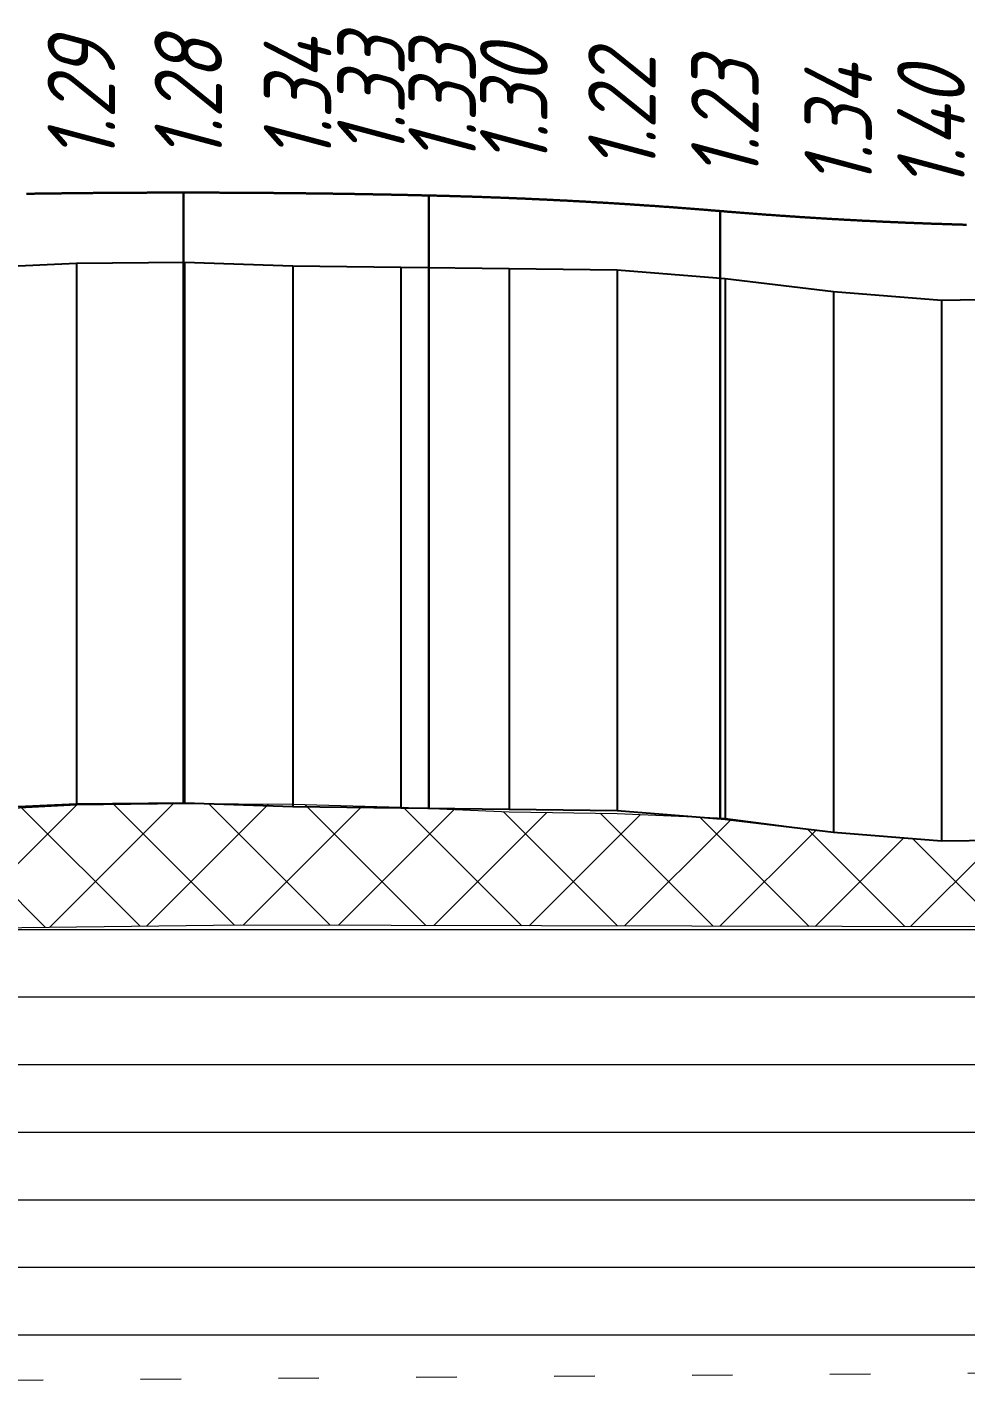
# Model space of a CAD drawing. Extents: x 2172 to 5772, y -842 to -248.
# Drawn here: x 2537.4 to 2572.1, y -467.1 to -416.6 of the extents above; entities that cross this region are included whole.
import ezdxf

# ---------------------------------------------------------------- set-up
doc = ezdxf.new("R2010")
doc.units = 0
doc.header["$MEASUREMENT"] = 0
doc.linetypes.add('STROT', pattern=[1.7, 0.5, -1.2])
doc.layers.add('геология', color=7, linetype='CONTINUOUS', lineweight=20)
doc.layers.add('КРАСНЫЙ_ПРОФИЛЬ', color=1, linetype='CONTINUOUS', lineweight=30)
doc.layers.add('РАБОЧИЕ_ОТМЕТКИ', color=1, linetype='CONTINUOUS')
doc.layers.add('ЧЕРНЫЙ_ПРОФИЛЬ', color=7, linetype='CONTINUOUS')
doc.styles.add('ГОСТ', font='gost.TTF', dxfattribs={"oblique": 15, "height": 1})

msp = doc.modelspace()

# ---------------------------------------------------------------- hatches: boundary and pattern name
at = {"layer": 'геология', "linetype": 'Continuous'}
h = msp.add_hatch(dxfattribs=at)
h.set_pattern_fill('ANSI37', color=1, scale=20, style=0)
h.set_pattern_definition([(45, (2172.2283, -872.4663), (-1.767767, 1.767767), []), (135, (2172.2283, -872.4663), (-1.767767, -1.767767), [])])
h.paths.add_polyline_path([(2516.774, -451.631), (2525.513, -451.631), (2525.513, -447.127), (2516.774, -447.127)])
h.paths.add_polyline_path([(2516.098, -446.725), (2516.098, -450.792), (2534.156, -449.942), (2545.307, -449.807), (2573.112, -449.87), (2573.106, -446.662), (2571.234, -446.69), (2567.196, -446.371), (2563.228, -445.856), (2559.228, -445.676), (2555.228, -445.616), (2551.228, -445.446), (2547.228, -445.336), (2543.228, -445.306), (2539.228, -445.356), (2535.228, -445.566), (2531.228, -445.766), (2527.228, -446.046), (2523.228, -446.266), (2519.228, -446.506), (2515.098, -446.792), (2515.228, -446.786)])
h = msp.add_hatch(dxfattribs=at)
h.set_pattern_fill('ANSI31', scale=20, angle=135, style=0)
h.set_pattern_definition([(180, (2172.2283, -872.4663), (-4e-16, -2.5), [])])
h.paths.add_polyline_path([(3105.679, -497.894), (3100.295, -497.506), (3100.295, -519.506)])
h.paths.add_polyline_path([(3098.295, -497.506), (3069.026, -496.457), (3098.295, -519.506)])
h.paths.add_polyline_path([(3095.377, -507.84, -1), (3087.596, -507.84, -1)], flags=16)
h.paths.add_polyline_path([(3098.295, -478.506), (3094.269, -477.334), (3075.95, -477.859), (3057.943, -477.729), (3057.943, -487.729), (3069.026, -496.457), (3098.295, -497.506)])
h.paths.add_polyline_path([(3082.547, -484.72, -1), (3090.328, -484.72, -1)], flags=16)
h.paths.add_polyline_path([(3107.228, -478.296), (3100.295, -478.506), (3100.295, -497.506), (3105.679, -497.894), (3107.228, -491.676)])
h.paths.add_polyline_path([(3055.943, -477.729), (2997.845, -470.675), (2997.845, -480.675), (3055.943, -487.729)])
h.paths.add_polyline_path([(3020.092, -478.789, -1), (3027.873, -478.789, -1)], flags=16)
h.paths.add_polyline_path([(2995.845, -470.675), (2937.148, -467.612), (2937.148, -478.612), (2995.845, -480.675)])
h.paths.add_polyline_path([(2965.266, -474.518, -1), (2973.047, -474.518, -1)], flags=16)
h.paths.add_polyline_path([(2935.148, -467.612), (2902.578, -467.013), (2877.223, -464.243), (2877.223, -473.243), (2935.148, -478.612)])
h.paths.add_polyline_path([(2875.223, -464.243), (2858.104, -464.299, -0.510101), (2851.805, -464.319), (2819.363, -464.426), (2817.121, -464.728), (2817.121, -472.728), (2875.223, -473.243)])
h.paths.add_polyline_path([(2866.261, -468.476, -1), (2858.481, -468.476, -1)], flags=16)
h.paths.add_polyline_path([(2815.121, -464.728), (2788.34, -465.726), (2757.069, -466.983), (2757.069, -475.983), (2815.121, -472.728)])
h.paths.add_polyline_path([(2812.243, -467.9), (2812.243, -465.9), (2814.243, -465.9), (2814.243, -467.9)], flags=16)
h.paths.add_polyline_path([(2755.069, -466.983), (2747.594, -468.75), (2747.594, -484.75), (2752.775, -485.118), (2755.069, -475.983)])
h.paths.add_polyline_path([(2745.594, -468.75), (2724.056, -461.574), (2697.034, -456.873), (2697.034, -469.873), (2715.941, -483.842), (2745.594, -484.75)])
h.paths.add_polyline_path([(2738.95, -474.795, -1), (2731.169, -474.795, -1)], flags=16)
h.paths.add_polyline_path([(2695.034, -456.873), (2675.653, -450.319), (2667.145, -449.292), (2664.204, -449.575, -0.625343), (2657.241, -450.247), (2657.05, -450.265), (2635.84, -449.678), (2635.84, -466.678), (2695.034, -469.873)])
h.paths.add_polyline_path([(2656.512, -459.647, -1), (2664.293, -459.647, -1)], flags=16)
h.paths.add_polyline_path([(2633.84, -449.678), (2615.668, -450.306), (2610.447, -450.491), (2575.112, -449.87), (2575.112, -466.37), (2630.663, -466.661), (2630.663, -464.729), (2632.663, -464.729), (2632.663, -466.672), (2633.84, -466.678)])
h.paths.add_polyline_path([(2573.112, -449.87), (2545.307, -449.807), (2534.156, -449.942), (2525.127, -450.367), (2516.098, -450.792), (2516.098, -466.792), (2573.112, -466.37)])
h.paths.add_polyline_path([(2514.098, -450.796), (2502.318, -453.238), (2488.412, -456.142), (2473.995, -463.346), (2473.995, -477.346), (2501.918, -477.287), (2514.098, -466.792)])
h.paths.add_polyline_path([(2492.069, -466.477, -1), (2484.288, -466.477, -1)], flags=16)
h.paths.add_polyline_path([(3100.971, -498.537), (3109.711, -498.537), (3109.711, -494.03), (3100.971, -494.03)], flags=9)
h.paths.add_polyline_path([(3089.501, -509.889), (3093.522, -509.889), (3093.522, -505.386), (3089.501, -505.386)], flags=8)
h.paths.add_polyline_path([(3084.452, -486.769), (3088.688, -486.769), (3088.688, -482.266), (3084.452, -482.266)], flags=8)
h.paths.add_polyline_path([(3058.619, -488.463), (3067.359, -488.463), (3067.359, -483.956), (3058.619, -483.956)], flags=24)
h.paths.add_polyline_path([(3053.467, -492.45), (3062.42, -492.45), (3062.42, -487.946), (3053.467, -487.946)], flags=9)
h.paths.add_polyline_path([(3100.97, -479.396), (3109.71, -479.396), (3109.71, -474.889), (3100.97, -474.889)], flags=9)
h.paths.add_polyline_path([(3021.997, -480.838), (3026.232, -480.838), (3026.232, -476.334), (3021.997, -476.334)], flags=8)
h.paths.add_polyline_path([(2998.521, -481.408), (3007.261, -481.408), (3007.261, -476.902), (2998.521, -476.902)], flags=25)
h.paths.add_polyline_path([(2967.171, -476.567), (2971.406, -476.567), (2971.406, -472.064), (2967.171, -472.064)], flags=8)
h.paths.add_polyline_path([(2937.823, -479.346), (2946.563, -479.346), (2946.563, -474.839), (2937.823, -474.839)], flags=25)
h.paths.add_polyline_path([(2877.899, -473.976), (2886.639, -473.976), (2886.639, -469.47), (2877.899, -469.47)], flags=25)
h.paths.add_polyline_path([(2860.385, -470.525), (2864.621, -470.525), (2864.621, -466.022), (2860.385, -466.022)], flags=8)
h.paths.add_polyline_path([(2817.796, -473.462), (2826.537, -473.462), (2826.537, -468.955), (2817.796, -468.955)], flags=9)
h.paths.add_polyline_path([(2817.796, -465.647), (2825.893, -465.647), (2825.893, -461.141), (2817.796, -461.141)], flags=9)
h.paths.add_polyline_path([(2804.271, -468.407), (2813.441, -468.407), (2813.441, -463.9), (2804.271, -463.9)], flags=9)
h.paths.add_polyline_path([(2757.745, -476.716), (2766.485, -476.716), (2766.485, -472.21), (2757.745, -472.21)], flags=9)
h.paths.add_polyline_path([(2757.745, -467.735), (2765.197, -467.735), (2765.197, -463.231), (2757.745, -463.231)], flags=9)
h.paths.add_polyline_path([(2752.592, -480.706), (2760.26, -480.706), (2760.26, -476.199), (2752.592, -476.199)], flags=9)
h.paths.add_polyline_path([(2748.268, -485.562), (2757.01, -485.562), (2757.01, -481.052), (2748.268, -481.052)], flags=9)
h.paths.add_polyline_path([(2748.27, -469.606), (2756.151, -469.606), (2756.151, -465.102), (2748.27, -465.102)], flags=9)
h.paths.add_polyline_path([(2733.073, -476.844), (2737.309, -476.844), (2737.309, -472.34), (2733.073, -472.34)], flags=8)
h.paths.add_polyline_path([(2697.71, -470.607), (2706.45, -470.607), (2706.45, -466.1), (2697.71, -466.1)], flags=24)
h.paths.add_polyline_path([(2692.558, -474.594), (2700.225, -474.594), (2700.225, -470.09), (2692.558, -470.09)], flags=9)
h.paths.add_polyline_path([(2658.417, -461.696), (2662.652, -461.696), (2662.652, -457.193), (2658.417, -457.193)], flags=8)
h.paths.add_polyline_path([(2636.515, -467.411), (2645.255, -467.411), (2645.255, -462.905), (2636.515, -462.905)], flags=25)
h.paths.add_polyline_path([(2636.516, -450.542), (2645.04, -450.542), (2645.04, -446.039), (2636.516, -446.039)], flags=9)
h.paths.add_polyline_path([(2624.014, -467.235), (2631.251, -467.235), (2631.251, -462.731), (2624.014, -462.731)], flags=9)
h.paths.add_polyline_path([(2575.788, -467.103), (2584.528, -467.103), (2584.528, -462.597), (2575.788, -462.597)], flags=9)
h.paths.add_polyline_path([(2575.788, -450.708), (2584.098, -450.708), (2584.098, -446.205), (2575.788, -446.205)], flags=9)
h.paths.add_polyline_path([(2516.774, -467.526), (2525.514, -467.526), (2525.514, -463.02), (2516.774, -463.02)], flags=9)
h.paths.add_polyline_path([(2516.774, -451.631), (2525.513, -451.631), (2525.513, -447.127), (2516.774, -447.127)], flags=9)
h.paths.add_polyline_path([(2486.192, -468.526), (2490.428, -468.526), (2490.428, -464.023), (2486.192, -464.023)], flags=8)
h.paths.add_polyline_path([(2474.67, -478.32), (2483.41, -478.32), (2483.41, -473.813), (2474.67, -473.813)], flags=9)
h.paths.add_polyline_path([(2474.67, -464.035), (2482.767, -464.035), (2482.767, -459.529), (2474.67, -459.529)], flags=24)
h = msp.add_hatch(dxfattribs=at)
h.set_pattern_fill('ANSI31', scale=20, style=0)
h.set_pattern_definition([(45, (3009.719, -466.3003), (-1.767767, 1.767767), [])])
h.paths.add_polyline_path([(3024.678, -465.907), (3015.757, -464.472), (3007.24, -462.448), (2997.845, -461.675), (2997.845, -470.675), (3055.943, -477.729), (3055.943, -469.729), (3044.547, -467.487), (3036.549, -466.353), (3028.118, -466.353), (3024.678, -465.907, -0.370657), (3027.984, -469.753, -1), (3020.203, -469.753, -0.459155)], flags=16)
h.paths.add_polyline_path([(2270.88, -479.487), (2269.805, -479.487), (2269.805, -481.49), (2267.805, -481.49), (2267.805, -479.487), (2267.228, -479.487), (2267.228, -485.487), (2270.88, -485.487)])
h.paths.add_polyline_path([(2283.848, -477.583), (2272.88, -479.487), (2272.88, -485.487), (2281.348, -483.871), (2283.848, -483.098)])
h.paths.add_polyline_path([(2289.148, -476.663), (2283.848, -477.583), (2283.848, -483.098), (2289.148, -481.459)])
h.paths.add_polyline_path([(2324.49, -470.529), (2289.148, -476.663), (2289.148, -481.459)])
h.paths.add_polyline_path([(2452.641, -457.257), (2408.716, -463.748), (2452.641, -462.257)])
h.paths.add_polyline_path([(2471.995, -457.346), (2454.641, -457.257), (2454.641, -462.257), (2471.995, -463.346)])
h.paths.add_polyline_path([(2488.412, -456.142), (2473.995, -457.346), (2473.995, -463.346)])
h.paths.add_polyline_path([(2875.223, -457.243), (2858.123, -459.779, -0.155125), (2858.837, -462.025, -0.157311), (2858.104, -464.299), (2875.223, -464.243)])
h.paths.add_polyline_path([(2851.057, -462.025, -0.0993), (2851.357, -460.525), (2841.52, -461.434), (2819.363, -464.426), (2851.805, -464.319, -0.15899)])
h.paths.add_polyline_path([(2745.594, -484.75), (2715.941, -483.842), (2745.594, -505.75)])
h.paths.add_polyline_path([(2738.507, -490.069, -1), (2730.726, -490.069, -1)], flags=16)
h.paths.add_polyline_path([(2752.775, -485.118), (2747.594, -484.75), (2747.594, -505.75)])
h.paths.add_polyline_path([(2935.148, -460.112), (2926.468, -461.488), (2918.134, -462.447), (2908.331, -462.128), (2902.604, -461.02), (2893.451, -459.677), (2877.223, -457.243), (2877.223, -464.243), (2902.578, -467.013), (2935.148, -467.612)])
h.paths.add_polyline_path([(2995.845, -461.675), (2976.393, -460.021), (2968.652, -459.63), (2964.352, -460.255), (2952.449, -460.334), (2937.148, -460.112), (2937.148, -467.612), (2995.845, -470.675)])
h.paths.add_polyline_path([(2965.26, -464.368, -1), (2973.041, -464.368, -1)], flags=16)
h.paths.add_polyline_path([(3024.678, -465.907), (3015.757, -464.472), (3007.24, -462.448), (2997.845, -461.675), (2997.845, -470.675), (3023.624, -473.615, -0.37925), (3020.203, -469.753, -0.459155)], flags=0)
h.paths.add_polyline_path([(3055.943, -469.729), (3044.547, -467.487), (3036.549, -466.353), (3028.118, -466.353), (3015.757, -464.472), (3007.24, -462.448), (2997.845, -461.675), (2997.845, -470.675), (3055.943, -477.729)])
h.paths.add_polyline_path([(3020.203, -469.753, -1), (3027.984, -469.753, -1)], flags=0)
h.paths.add_polyline_path([(3022.107, -471.802), (3026.344, -471.802), (3026.344, -467.296), (3022.107, -467.296)], flags=8)
h.paths.add_polyline_path([(2998.521, -471.402), (3006.617, -471.402), (3006.617, -466.899), (2998.521, -466.899)], flags=8)
h.paths.add_polyline_path([(2998.521, -471.402), (3006.617, -471.402), (3006.617, -466.899), (2998.521, -466.899)], flags=8)

# ---------------------------------------------------------------- linework, layer by layer
at = {"layer": 'геология', "color": 7, "linetype": 'STROT', "ltscale": 3}
msp.add_line((2516.098, -466.792), (2573.112, -466.37), dxfattribs=at)
at = {"layer": 'геология', "color": 7, "linetype": 'Continuous'}
msp.add_lwpolyline([(2515.098, -446.792), (2519.228, -446.506), (2523.228, -446.266), (2527.228, -446.046), (2531.228, -445.766), (2535.228, -445.566), (2539.228, -445.356), (2543.228, -445.306), (2547.228, -445.336), (2551.228, -445.446), (2555.228, -445.616), (2559.228, -445.676), (2563.228, -445.856), (2567.196, -446.371), (2571.234, -446.69), (2573.106, -446.662), (2573.112, -449.87), (2545.307, -449.807), (2534.156, -449.942), (2525.127, -450.367), (2516.098, -450.792), (2516.098, -446.792)], dxfattribs=at)
at = {"layer": 'КРАСНЫЙ_ПРОФИЛЬ'}
for p, q in [((2543.187, -422.713), (2543.187, -445.276)), ((2552.256, -422.819), (2552.256, -445.47)), ((2563.039, -423.395), (2563.039, -445.863))]:
    msp.add_line(p, q, dxfattribs=at)
for points in [[(2537.38, -422.757), (2537.42, -422.756), (2537.46, -422.755), (2537.5, -422.755), (2537.54, -422.754), (2537.58, -422.754), (2537.62, -422.753), (2537.66, -422.753), (2537.7, -422.752), (2537.74, -422.751), (2537.78, -422.751), (2537.82, -422.75), (2537.86, -422.75), (2537.9, -422.749), (2537.94, -422.749), (2537.98, -422.748), (2538.02, -422.748), (2538.06, -422.747), (2538.1, -422.747), (2538.14, -422.746), (2538.18, -422.745), (2538.22, -422.745), (2538.26, -422.744), (2538.3, -422.744), (2538.34, -422.743), (2538.38, -422.743), (2538.42, -422.742), (2538.46, -422.742), (2538.5, -422.741), (2538.54, -422.741), (2538.58, -422.741), (2538.62, -422.74), (2538.66, -422.74), (2538.7, -422.739), (2538.74, -422.739), (2538.78, -422.738), (2538.82, -422.738), (2538.86, -422.737), (2538.9, -422.737), (2538.94, -422.736), (2538.98, -422.736), (2539.02, -422.736), (2539.06, -422.735), (2539.1, -422.735), (2539.139, -422.734), (2539.179, -422.734), (2539.219, -422.733), (2539.228, -422.733), (2539.259, -422.733), (2539.299, -422.733), (2539.339, -422.732), (2539.379, -422.732), (2539.419, -422.731), (2539.459, -422.731), (2539.499, -422.731), (2539.539, -422.73), (2539.579, -422.73), (2539.619, -422.73), (2539.659, -422.729), (2539.699, -422.729), (2539.739, -422.728), (2539.779, -422.728), (2539.819, -422.728), (2539.859, -422.727), (2539.899, -422.727), (2539.939, -422.727), (2539.979, -422.726), (2540.019, -422.726), (2540.059, -422.726), (2540.099, -422.725), (2540.139, -422.725), (2540.179, -422.725), (2540.219, -422.725), (2540.259, -422.724), (2540.299, -422.724), (2540.339, -422.724), (2540.379, -422.723), (2540.419, -422.723), (2540.459, -422.723), (2540.499, -422.722), (2540.539, -422.722), (2540.579, -422.722), (2540.619, -422.722), (2540.659, -422.721), (2540.699, -422.721), (2540.739, -422.721), (2540.779, -422.721), (2540.819, -422.72), (2540.859, -422.72), (2540.899, -422.72), (2540.939, -422.72), (2540.979, -422.719), (2541.019, -422.719), (2541.059, -422.719), (2541.099, -422.719), (2541.139, -422.719), (2541.179, -422.718), (2541.219, -422.718), (2541.259, -422.718), (2541.299, -422.718), (2541.339, -422.718), (2541.379, -422.717), (2541.419, -422.717), (2541.459, -422.717), (2541.499, -422.717), (2541.539, -422.717), (2541.579, -422.717), (2541.619, -422.716), (2541.659, -422.716), (2541.699, -422.716), (2541.739, -422.716), (2541.779, -422.716), (2541.819, -422.716), (2541.859, -422.715), (2541.899, -422.715), (2541.939, -422.715), (2541.979, -422.715), (2542.019, -422.715), (2542.059, -422.715), (2542.099, -422.715), (2542.139, -422.715), (2542.179, -422.715), (2542.219, -422.714), (2542.259, -422.714), (2542.299, -422.714), (2542.339, -422.714), (2542.379, -422.714), (2542.419, -422.714), (2542.459, -422.714), (2542.499, -422.714), (2542.539, -422.714), (2542.579, -422.714), (2542.619, -422.714), (2542.659, -422.714), (2542.699, -422.714), (2542.739, -422.713), (2542.779, -422.713), (2542.819, -422.713), (2542.859, -422.713), (2542.899, -422.713), (2542.939, -422.713), (2542.979, -422.713), (2543.019, -422.713), (2543.059, -422.713), (2543.099, -422.713), (2543.139, -422.713), (2543.179, -422.713), (2543.219, -422.713), (2543.228, -422.713), (2543.259, -422.713), (2543.299, -422.713), (2543.339, -422.713), (2543.378, -422.713), (2543.418, -422.713), (2543.458, -422.713), (2543.498, -422.713), (2543.538, -422.713), (2543.578, -422.713), (2543.618, -422.713), (2543.658, -422.713), (2543.698, -422.714), (2543.738, -422.714), (2543.778, -422.714), (2543.818, -422.714), (2543.858, -422.714), (2543.898, -422.714), (2543.938, -422.714), (2543.978, -422.714), (2544.018, -422.714), (2544.058, -422.714), (2544.098, -422.714), (2544.138, -422.714), (2544.178, -422.714), (2544.218, -422.715), (2544.258, -422.715), (2544.298, -422.715), (2544.338, -422.715), (2544.378, -422.715), (2544.418, -422.715), (2544.458, -422.715), (2544.498, -422.715), (2544.538, -422.716), (2544.578, -422.716), (2544.618, -422.716), (2544.658, -422.716), (2544.698, -422.716), (2544.738, -422.716), (2544.778, -422.716), (2544.818, -422.717), (2544.858, -422.717), (2544.898, -422.717), (2544.938, -422.717), (2544.978, -422.717), (2545.018, -422.718), (2545.058, -422.718), (2545.098, -422.718), (2545.138, -422.718), (2545.178, -422.718), (2545.218, -422.719), (2545.258, -422.719), (2545.298, -422.719), (2545.338, -422.719), (2545.378, -422.719), (2545.418, -422.72), (2545.458, -422.72), (2545.498, -422.72), (2545.538, -422.72), (2545.578, -422.721), (2545.618, -422.721), (2545.658, -422.721), (2545.698, -422.721), (2545.738, -422.722), (2545.778, -422.722), (2545.818, -422.722), (2545.858, -422.722), (2545.898, -422.723), (2545.938, -422.723), (2545.978, -422.723), (2546.018, -422.724), (2546.058, -422.724), (2546.098, -422.724), (2546.138, -422.724), (2546.178, -422.725), (2546.218, -422.725), (2546.258, -422.725), (2546.298, -422.726), (2546.338, -422.726), (2546.378, -422.726), (2546.418, -422.727), (2546.458, -422.727), (2546.498, -422.727), (2546.538, -422.728), (2546.578, -422.728), (2546.618, -422.728), (2546.658, -422.729), (2546.698, -422.729), (2546.738, -422.729), (2546.778, -422.73), (2546.818, -422.73), (2546.858, -422.731), (2546.898, -422.731), (2546.938, -422.731), (2546.978, -422.732), (2547.018, -422.732), (2547.058, -422.732), (2547.098, -422.733), (2547.138, -422.733), (2547.178, -422.734), (2547.218, -422.734), (2547.228, -422.734), (2547.258, -422.735), (2547.298, -422.735), (2547.338, -422.735), (2547.378, -422.736), (2547.418, -422.736), (2547.458, -422.737), (2547.498, -422.737), (2547.538, -422.738), (2547.578, -422.738), (2547.617, -422.738), (2547.657, -422.739), (2547.697, -422.739), (2547.737, -422.74), (2547.777, -422.74), (2547.817, -422.741), (2547.857, -422.741), (2547.897, -422.742), (2547.937, -422.742), (2547.977, -422.743), (2548.017, -422.743), (2548.057, -422.744), (2548.097, -422.744), (2548.137, -422.745), (2548.177, -422.745), (2548.217, -422.746), (2548.257, -422.746), (2548.297, -422.747), (2548.337, -422.747), (2548.377, -422.748), (2548.417, -422.748), (2548.457, -422.749), (2548.497, -422.749), (2548.537, -422.75), (2548.577, -422.751), (2548.617, -422.751), (2548.657, -422.752), (2548.697, -422.752), (2548.737, -422.753), (2548.777, -422.753), (2548.817, -422.754), (2548.857, -422.755), (2548.897, -422.755), (2548.937, -422.756), (2548.977, -422.756), (2549.017, -422.757), (2549.057, -422.758), (2549.097, -422.758), (2549.137, -422.759), (2549.177, -422.759), (2549.217, -422.76), (2549.257, -422.761), (2549.297, -422.761), (2549.337, -422.762), (2549.377, -422.763), (2549.417, -422.763), (2549.457, -422.764), (2549.497, -422.764), (2549.537, -422.765), (2549.577, -422.766), (2549.617, -422.766), (2549.657, -422.767), (2549.697, -422.768), (2549.737, -422.768), (2549.777, -422.769), (2549.817, -422.77), (2549.857, -422.77), (2549.897, -422.771), (2549.937, -422.772), (2549.977, -422.773), (2550.017, -422.773), (2550.057, -422.774), (2550.097, -422.775), (2550.137, -422.775), (2550.177, -422.776), (2550.217, -422.777), (2550.257, -422.778), (2550.297, -422.778), (2550.337, -422.779), (2550.377, -422.78), (2550.417, -422.78), (2550.457, -422.781), (2550.497, -422.782), (2550.537, -422.783), (2550.577, -422.783), (2550.617, -422.784), (2550.657, -422.785), (2550.697, -422.786), (2550.737, -422.787), (2550.777, -422.787), (2550.817, -422.788), (2550.857, -422.789), (2550.897, -422.79), (2550.937, -422.791), (2550.977, -422.791), (2551.017, -422.792), (2551.057, -422.793), (2551.097, -422.794), (2551.137, -422.795), (2551.177, -422.795), (2551.217, -422.796), (2551.228, -422.796), (2551.257, -422.797), (2551.297, -422.798), (2551.337, -422.799), (2551.377, -422.8), (2551.417, -422.8), (2551.457, -422.801), (2551.497, -422.802), (2551.537, -422.803), (2551.577, -422.804), (2551.617, -422.805), (2551.657, -422.806), (2551.697, -422.806), (2551.737, -422.807), (2551.777, -422.808), (2551.817, -422.809), (2551.856, -422.81), (2551.896, -422.811), (2551.936, -422.812), (2551.976, -422.813), (2552.016, -422.814), (2552.056, -422.814), (2552.096, -422.815), (2552.136, -422.816), (2552.176, -422.817), (2552.216, -422.818), (2552.256, -422.819)], [(2552.256, -422.819), (2552.296, -422.82), (2552.336, -422.821), (2552.376, -422.822), (2552.416, -422.823), (2552.456, -422.824), (2552.496, -422.825), (2552.536, -422.826), (2552.576, -422.827), (2552.616, -422.828), (2552.656, -422.829), (2552.696, -422.83), (2552.736, -422.831), (2552.776, -422.832), (2552.816, -422.833), (2552.855, -422.834), (2552.895, -422.835), (2552.935, -422.836), (2552.975, -422.837), (2553.015, -422.838), (2553.055, -422.839), (2553.095, -422.841), (2553.135, -422.842), (2553.175, -422.843), (2553.215, -422.844), (2553.255, -422.845), (2553.295, -422.846), (2553.335, -422.847), (2553.375, -422.849), (2553.415, -422.85), (2553.454, -422.851), (2553.494, -422.852), (2553.534, -422.853), (2553.574, -422.855), (2553.614, -422.856), (2553.654, -422.857), (2553.694, -422.858), (2553.734, -422.86), (2553.774, -422.861), (2553.814, -422.862), (2553.854, -422.863), (2553.894, -422.865), (2553.934, -422.866), (2553.974, -422.867), (2554.014, -422.869), (2554.054, -422.87), (2554.093, -422.871), (2554.133, -422.873), (2554.173, -422.874), (2554.213, -422.875), (2554.253, -422.877), (2554.293, -422.878), (2554.333, -422.88), (2554.373, -422.881), (2554.413, -422.882), (2554.453, -422.884), (2554.493, -422.885), (2554.533, -422.887), (2554.573, -422.888), (2554.613, -422.89), (2554.653, -422.891), (2554.692, -422.893), (2554.732, -422.894), (2554.772, -422.895), (2554.812, -422.897), (2554.852, -422.898), (2554.892, -422.9), (2554.932, -422.902), (2554.972, -422.903), (2555.012, -422.905), (2555.052, -422.906), (2555.092, -422.908), (2555.132, -422.909), (2555.172, -422.911), (2555.212, -422.912), (2555.228, -422.913), (2555.252, -422.914), (2555.292, -422.916), (2555.331, -422.917), (2555.371, -422.919), (2555.411, -422.921), (2555.451, -422.922), (2555.491, -422.924), (2555.531, -422.925), (2555.571, -422.927), (2555.611, -422.929), (2555.651, -422.93), (2555.691, -422.932), (2555.731, -422.934), (2555.771, -422.936), (2555.811, -422.937), (2555.851, -422.939), (2555.891, -422.941), (2555.93, -422.943), (2555.97, -422.944), (2556.01, -422.946), (2556.05, -422.948), (2556.09, -422.95), (2556.13, -422.951), (2556.17, -422.953), (2556.21, -422.955), (2556.25, -422.957), (2556.29, -422.959), (2556.33, -422.96), (2556.37, -422.962), (2556.41, -422.964), (2556.45, -422.966), (2556.49, -422.968), (2556.53, -422.97), (2556.569, -422.972), (2556.609, -422.974), (2556.649, -422.975), (2556.689, -422.977), (2556.729, -422.979), (2556.769, -422.981), (2556.809, -422.983), (2556.849, -422.985), (2556.889, -422.987), (2556.929, -422.989), (2556.969, -422.991), (2557.009, -422.993), (2557.049, -422.995), (2557.089, -422.997), (2557.129, -422.999), (2557.169, -423.001), (2557.208, -423.003), (2557.248, -423.005), (2557.288, -423.007), (2557.328, -423.009), (2557.368, -423.011), (2557.408, -423.013), (2557.448, -423.015), (2557.488, -423.018), (2557.528, -423.02), (2557.568, -423.022), (2557.608, -423.024), (2557.648, -423.026), (2557.688, -423.028), (2557.728, -423.03), (2557.768, -423.032), (2557.807, -423.035), (2557.847, -423.037), (2557.887, -423.039), (2557.927, -423.041), (2557.967, -423.043), (2558.007, -423.046), (2558.047, -423.048), (2558.087, -423.05), (2558.127, -423.052), (2558.167, -423.055), (2558.207, -423.057), (2558.247, -423.059), (2558.287, -423.061), (2558.327, -423.064), (2558.367, -423.066), (2558.407, -423.068), (2558.446, -423.071), (2558.486, -423.073), (2558.526, -423.075), (2558.566, -423.077), (2558.606, -423.08), (2558.646, -423.082), (2558.686, -423.085), (2558.726, -423.087), (2558.766, -423.089), (2558.806, -423.092), (2558.846, -423.094), (2558.886, -423.096), (2558.926, -423.099), (2558.966, -423.101), (2559.006, -423.104), (2559.045, -423.106), (2559.085, -423.109), (2559.125, -423.111), (2559.165, -423.114), (2559.205, -423.116), (2559.228, -423.117), (2559.245, -423.119), (2559.285, -423.121), (2559.325, -423.124), (2559.365, -423.126), (2559.405, -423.129), (2559.445, -423.131), (2559.485, -423.134), (2559.525, -423.136), (2559.565, -423.139), (2559.605, -423.141), (2559.645, -423.144), (2559.684, -423.146), (2559.724, -423.149), (2559.764, -423.152), (2559.804, -423.154), (2559.844, -423.157), (2559.884, -423.16), (2559.924, -423.162), (2559.964, -423.165), (2560.004, -423.167), (2560.044, -423.17), (2560.084, -423.173), (2560.124, -423.175), (2560.164, -423.178), (2560.204, -423.181), (2560.244, -423.184), (2560.284, -423.186), (2560.323, -423.189), (2560.363, -423.192), (2560.403, -423.194), (2560.443, -423.197), (2560.483, -423.2), (2560.523, -423.203), (2560.563, -423.206), (2560.603, -423.208), (2560.643, -423.211), (2560.683, -423.214), (2560.723, -423.217), (2560.763, -423.22), (2560.803, -423.222), (2560.843, -423.225), (2560.883, -423.228), (2560.922, -423.231), (2560.962, -423.234), (2561.002, -423.237), (2561.042, -423.24), (2561.082, -423.242), (2561.122, -423.245), (2561.162, -423.248), (2561.202, -423.251), (2561.242, -423.254), (2561.282, -423.257), (2561.322, -423.26), (2561.362, -423.263), (2561.402, -423.266), (2561.442, -423.269), (2561.482, -423.272), (2561.522, -423.275), (2561.561, -423.278), (2561.601, -423.281), (2561.641, -423.284), (2561.681, -423.287), (2561.721, -423.29), (2561.761, -423.293), (2561.801, -423.296), (2561.841, -423.299), (2561.881, -423.302), (2561.921, -423.305), (2561.961, -423.308), (2562.001, -423.312), (2562.041, -423.315), (2562.081, -423.318), (2562.121, -423.321), (2562.16, -423.324), (2562.2, -423.327), (2562.24, -423.33), (2562.28, -423.333), (2562.32, -423.337), (2562.36, -423.34), (2562.4, -423.343), (2562.44, -423.346), (2562.48, -423.349), (2562.52, -423.353), (2562.56, -423.356), (2562.6, -423.359), (2562.64, -423.362), (2562.68, -423.366), (2562.72, -423.369), (2562.76, -423.372), (2562.799, -423.375), (2562.839, -423.379), (2562.879, -423.382), (2562.919, -423.385), (2562.959, -423.389), (2562.999, -423.392), (2563.039, -423.395)], [(2563.039, -423.395), (2563.079, -423.399), (2563.119, -423.402), (2563.159, -423.405), (2563.199, -423.409), (2563.228, -423.411), (2563.239, -423.412), (2563.279, -423.415), (2563.319, -423.418), (2563.359, -423.422), (2563.399, -423.425), (2563.439, -423.428), (2563.479, -423.431), (2563.519, -423.435), (2563.559, -423.438), (2563.599, -423.441), (2563.638, -423.444), (2563.678, -423.447), (2563.718, -423.451), (2563.758, -423.454), (2563.798, -423.457), (2563.838, -423.46), (2563.878, -423.463), (2563.918, -423.466), (2563.958, -423.469), (2563.998, -423.473), (2564.038, -423.476), (2564.078, -423.479), (2564.118, -423.482), (2564.158, -423.485), (2564.198, -423.488), (2564.238, -423.491), (2564.278, -423.494), (2564.318, -423.497), (2564.358, -423.5), (2564.398, -423.503), (2564.438, -423.506), (2564.478, -423.509), (2564.518, -423.512), (2564.558, -423.515), (2564.598, -423.518), (2564.638, -423.521), (2564.677, -423.524), (2564.717, -423.527), (2564.757, -423.53), (2564.797, -423.533), (2564.837, -423.536), (2564.877, -423.538), (2564.917, -423.541), (2564.957, -423.544), (2564.997, -423.547), (2565.037, -423.55), (2565.077, -423.553), (2565.117, -423.556), (2565.157, -423.558), (2565.197, -423.561), (2565.237, -423.564), (2565.277, -423.567), (2565.317, -423.57), (2565.357, -423.572), (2565.397, -423.575), (2565.437, -423.578), (2565.477, -423.581), (2565.517, -423.583), (2565.557, -423.586), (2565.597, -423.589), (2565.637, -423.592), (2565.677, -423.594), (2565.716, -423.597), (2565.756, -423.6), (2565.796, -423.602), (2565.836, -423.605), (2565.876, -423.608), (2565.916, -423.61), (2565.956, -423.613), (2565.996, -423.616), (2566.036, -423.618), (2566.076, -423.621), (2566.116, -423.623), (2566.156, -423.626), (2566.196, -423.629), (2566.236, -423.631), (2566.276, -423.634), (2566.316, -423.636), (2566.356, -423.639), (2566.396, -423.641), (2566.436, -423.644), (2566.476, -423.646), (2566.516, -423.649), (2566.556, -423.651), (2566.596, -423.654), (2566.636, -423.656), (2566.676, -423.659), (2566.716, -423.661), (2566.755, -423.663), (2566.795, -423.666), (2566.835, -423.668), (2566.875, -423.671), (2566.915, -423.673), (2566.955, -423.676), (2566.995, -423.678), (2567.035, -423.68), (2567.075, -423.683), (2567.115, -423.685), (2567.155, -423.687), (2567.195, -423.69), (2567.228, -423.692), (2567.235, -423.692), (2567.275, -423.694), (2567.315, -423.697), (2567.355, -423.699), (2567.395, -423.701), (2567.435, -423.703), (2567.475, -423.706), (2567.515, -423.708), (2567.555, -423.71), (2567.595, -423.712), (2567.635, -423.715), (2567.675, -423.717), (2567.715, -423.719), (2567.754, -423.721), (2567.794, -423.723), (2567.834, -423.726), (2567.874, -423.728), (2567.914, -423.73), (2567.954, -423.732), (2567.994, -423.734), (2568.034, -423.736), (2568.074, -423.738), (2568.114, -423.74), (2568.154, -423.743), (2568.194, -423.745), (2568.234, -423.747), (2568.274, -423.749), (2568.314, -423.751), (2568.354, -423.753), (2568.394, -423.755), (2568.434, -423.757), (2568.474, -423.759), (2568.514, -423.761), (2568.554, -423.763), (2568.594, -423.765), (2568.634, -423.767), (2568.674, -423.769), (2568.714, -423.771), (2568.754, -423.773), (2568.793, -423.775), (2568.833, -423.777), (2568.873, -423.779), (2568.913, -423.78), (2568.953, -423.782), (2568.993, -423.784), (2569.033, -423.786), (2569.073, -423.788), (2569.113, -423.79), (2569.153, -423.792), (2569.193, -423.794), (2569.233, -423.795), (2569.273, -423.797), (2569.313, -423.799), (2569.353, -423.801), (2569.393, -423.803), (2569.433, -423.804), (2569.473, -423.806), (2569.513, -423.808), (2569.553, -423.81), (2569.593, -423.811), (2569.633, -423.813), (2569.673, -423.815), (2569.713, -423.817), (2569.753, -423.818), (2569.793, -423.82), (2569.832, -423.822), (2569.872, -423.823), (2569.912, -423.825), (2569.952, -423.827), (2569.992, -423.828), (2570.032, -423.83), (2570.072, -423.832), (2570.112, -423.833), (2570.152, -423.835), (2570.192, -423.836), (2570.232, -423.838), (2570.272, -423.84), (2570.312, -423.841), (2570.352, -423.843), (2570.392, -423.844), (2570.432, -423.846), (2570.472, -423.847), (2570.512, -423.849), (2570.552, -423.85), (2570.592, -423.852), (2570.632, -423.853), (2570.672, -423.855), (2570.712, -423.856), (2570.752, -423.858), (2570.792, -423.859), (2570.832, -423.861), (2570.871, -423.862), (2570.911, -423.863), (2570.951, -423.865), (2570.991, -423.866), (2571.031, -423.868), (2571.071, -423.869), (2571.111, -423.87), (2571.151, -423.872), (2571.191, -423.873), (2571.228, -423.874), (2571.231, -423.874), (2571.271, -423.876), (2571.311, -423.877), (2571.351, -423.878), (2571.391, -423.88), (2571.431, -423.881), (2571.471, -423.882), (2571.511, -423.884), (2571.551, -423.885), (2571.591, -423.886), (2571.631, -423.887), (2571.671, -423.889), (2571.711, -423.89), (2571.751, -423.891), (2571.791, -423.892), (2571.831, -423.893), (2571.871, -423.895), (2571.91, -423.896), (2571.95, -423.897), (2571.99, -423.898), (2572.03, -423.899), (2572.07, -423.9), (2572.11, -423.902), (2572.15, -423.903)]]:
    msp.add_lwpolyline(points, dxfattribs=at)
at = {"layer": 'ЧЕРНЫЙ_ПРОФИЛЬ'}
for p, q in [((2535.228, -425.501), (2539.228, -425.323)), ((2539.228, -425.323), (2543.228, -425.286)), ((2539.228, -425.323), (2539.228, -445.323)), ((2543.228, -425.286), (2543.228, -445.286)), ((2543.228, -425.286), (2547.228, -425.418)), ((2547.228, -425.418), (2547.228, -445.418)), ((2547.228, -425.418), (2551.228, -425.467)), ((2551.228, -425.467), (2551.228, -445.467)), ((2551.228, -425.467), (2555.228, -425.514)), ((2555.228, -425.514), (2555.228, -445.514)), ((2555.228, -425.514), (2559.228, -425.571)), ((2559.228, -425.571), (2559.228, -445.571)), ((2559.228, -425.571), (2563.228, -425.888)), ((2563.228, -425.888), (2563.228, -445.888)), ((2563.228, -425.888), (2567.228, -426.375)), ((2567.228, -426.375), (2567.228, -446.375)), ((2567.228, -426.375), (2571.228, -426.69)), ((2571.228, -426.69), (2575.228, -426.63)), ((2571.228, -426.69), (2571.228, -446.69)), ((2535.228, -445.501), (2539.228, -445.323)), ((2539.228, -445.323), (2543.228, -445.286)), ((2543.228, -445.286), (2547.228, -445.418)), ((2547.228, -445.418), (2551.228, -445.467)), ((2551.228, -445.467), (2555.228, -445.514)), ((2555.228, -445.514), (2559.228, -445.571)), ((2559.228, -445.571), (2563.228, -445.888)), ((2563.228, -445.888), (2567.228, -446.375)), ((2567.228, -446.375), (2571.228, -446.69)), ((2571.228, -446.69), (2575.228, -446.63))]:
    msp.add_line(p, q, dxfattribs=at)

# ---------------------------------------------------------------- texts
at = {"layer": 'РАБОЧИЕ_ОТМЕТКИ', "style": 'ГОСТ', "oblique": 15}
for s, p in [('1.29', (2540.657, -421.583)), ('1.28', (2544.616, -421.563)), ('1.33', (2551.375, -421.42)), ('1.34', (2548.657, -421.584)), ('1.33', (2554.008, -421.692)), ('1.30', (2556.657, -421.763)), ('1.22', (2560.657, -421.967)), ('1.23', (2564.468, -422.245)), ('1.40', (2572.088, -422.658)), ('1.34', (2568.657, -422.541))]:
    msp.add_text(s, height=2.5, rotation=90, dxfattribs=at).set_placement(p)

doc.saveas('drawing.dxf')
